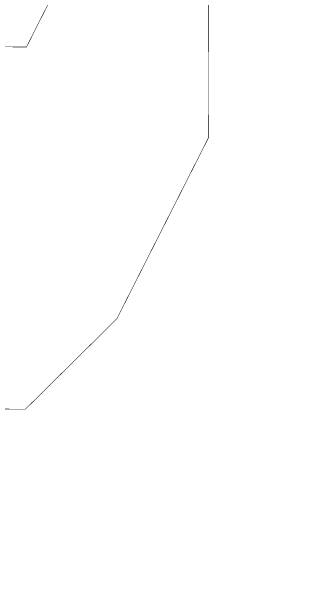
# Model space of a CAD drawing. Header units: metres. Extents: x 561401 to 594056, y 8460144 to 8508504.
# Drawn here: x 572931.7 to 573052.8, y 8476298.9 to 8476534.2 of the extents above; entities that cross this region are included whole.
import ezdxf

# ---------------------------------------------------------------- set-up
doc = ezdxf.new("R2010")
doc.units = ezdxf.units.M
doc.layers.add('1.2. AFECTADOS BASE GRAFICA SUNARP', color=150, linetype='Continuous')

msp = doc.modelspace()

# ---------------------------------------------------------------- linework, layer by layer
at = {"layer": '1.2. AFECTADOS BASE GRAFICA SUNARP', "color": 64, "linetype": 'Continuous', "lineweight": -3, "const_width": 0.2}
for points in [[(573088.24, 8477220.11), (573087.93, 8477109.47), (573087.73, 8477035.71), (573050.41, 8476962.05), (573050.3, 8476925.17), (573012.98, 8476851.52), (573012.77, 8476777.76), (573012.57, 8476704.01), (573012.26, 8476593.37), (573011.95, 8476482.73), (572974.63, 8476409.08), (572937.41, 8476372.31), (572900.3, 8476372.41), (572863.08, 8476335.64), (572788.75, 8476298.97), (572714.53, 8476299.17), (572677.41, 8476299.28), (572603.19, 8476299.48), (572528.96, 8476299.69), (572491.85, 8476299.79), (572417.62, 8476300)], [(572455.05, 8476410.53), (572492.16, 8476410.43), (572529.27, 8476410.33), (572603.5, 8476410.12), (572640.61, 8476410.02), (572677.72, 8476409.91), (572714.94, 8476446.69), (572752.05, 8476446.58), (572789.16, 8476446.48), (572863.49, 8476483.15), (572864.44, 8476484.08), (572863.45, 8476486.89), (572863.79, 8476499.8), (572873.41, 8476501.83), (572879.61, 8476506.38), (572879.17, 8476511.14), (572888.35, 8476512.6), (572895.06, 8476514.34), (572900.71, 8476519.92), (572937.82, 8476519.82), (572975.14, 8476593.47), (572975.35, 8476667.23), (572975.87, 8476851.62)]]:
    msp.add_lwpolyline(points, dxfattribs=at)

doc.saveas('drawing.dxf')
